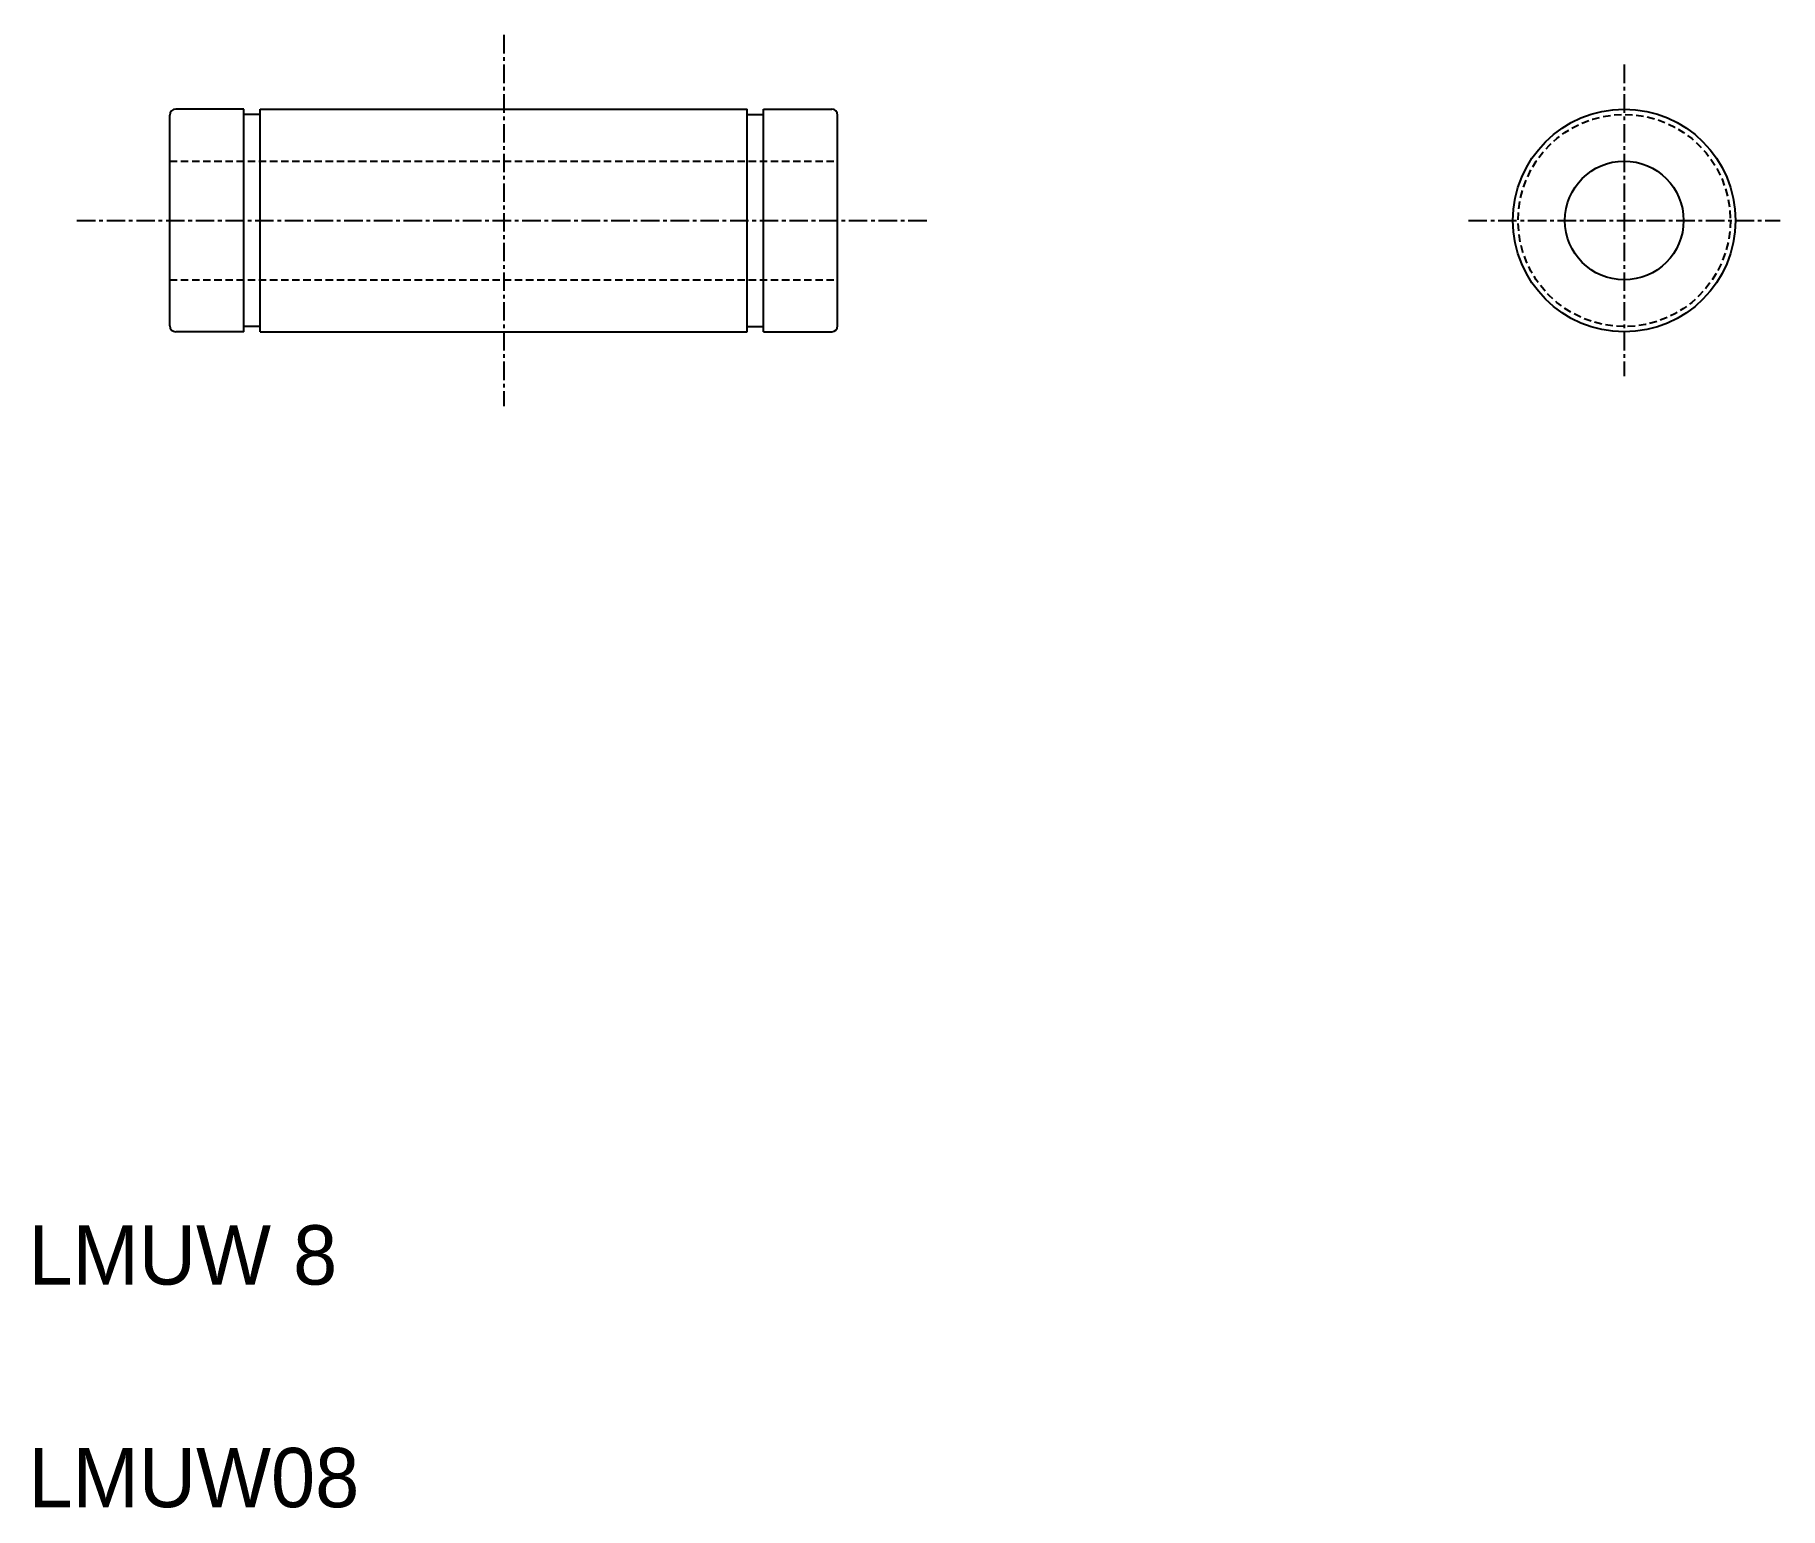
# Model space of a CAD drawing. Extents: x 92 to 210, y 10 to 109.
import ezdxf

# ---------------------------------------------------------------- set-up
doc = ezdxf.new("R2010")
doc.units = 0
doc.linetypes.add('CENTER', pattern=[2, 1.25, -0.25, 0.25, -0.25])
doc.linetypes.add('DASHED', pattern=[0.75, 0.5, -0.25])
doc.layers.get('0').update_dxf_attribs({"linetype": 'CONTINUOUS'})
doc.layers.add('CENTER', color=1, linetype='CENTER')

msp = doc.modelspace()

# ---------------------------------------------------------------- linework, layer by layer
at = {"color": 7, "linetype": 'CONTINUOUS'}
for p, q in [((101.51, 89.6), (101.51, 103.8)), ((106.51, 104.2), (101.91, 104.2)), ((104.21, 104.2), (104.21, 104.2)), ((105.36, 104.2), (105.36, 104.2)), ((106.51, 89.2), (106.51, 104.2)), ((107.61, 103.85), (106.51, 103.85)), ((107.61, 104.2), (140.41, 104.2)), ((107.61, 89.2), (107.61, 104.2)), ((140.41, 89.2), (140.41, 104.2)), ((140.41, 103.85), (141.51, 103.85)), ((141.51, 89.2), (141.51, 104.2)), ((141.51, 104.2), (146.11, 104.2)), ((146.51, 89.6), (146.51, 103.8)), ((107.61, 89.55), (106.51, 89.55)), ((140.41, 89.55), (141.51, 89.55)), ((106.51, 89.2), (101.91, 89.2)), ((107.61, 89.2), (140.41, 89.2)), ((141.51, 89.2), (146.11, 89.2))]:
    msp.add_line(p, q, dxfattribs=at)
at = {"color": 3, "linetype": 'DASHED'}
for p, q in [((101.51, 100.7), (146.51, 100.7)), ((101.51, 92.7), (146.51, 92.7))]:
    msp.add_line(p, q, dxfattribs=at)
at = {"color": 7, "linetype": 'CONTINUOUS'}
for radius in [7.5, 4]:
    msp.add_circle((199.51, 96.7), radius, dxfattribs=at)
at = {"color": 3, "linetype": 'DASHED'}
msp.add_circle((199.51, 96.7), 7.15, dxfattribs=at)
at = {"color": 7, "linetype": 'CONTINUOUS'}
for centre, start, end in [((101.91, 103.8), 90, 180), ((146.11, 103.8), 0, 90), ((101.91, 89.6), 180, 270), ((146.11, 89.6), 270, 0)]:
    msp.add_arc(centre, 0.4, start, end, dxfattribs=at)
at = {"layer": 'CENTER', "color": 1, "linetype": 'CENTER'}
for p, q in [((124.01, 109.2), (124.01, 84.2)), ((199.51, 107.2), (199.51, 86.2)), ((95.26, 96.7), (152.76, 96.7)), ((189.01, 96.7), (210.01, 96.7))]:
    msp.add_line(p, q, dxfattribs=at)

# ---------------------------------------------------------------- texts
for s, p in [('LMUW 8', (91.99, 25)), ('LMUW08', (91.99, 10))]:
    msp.add_text(s, height=4).set_placement(p)

doc.saveas('drawing.dxf')
